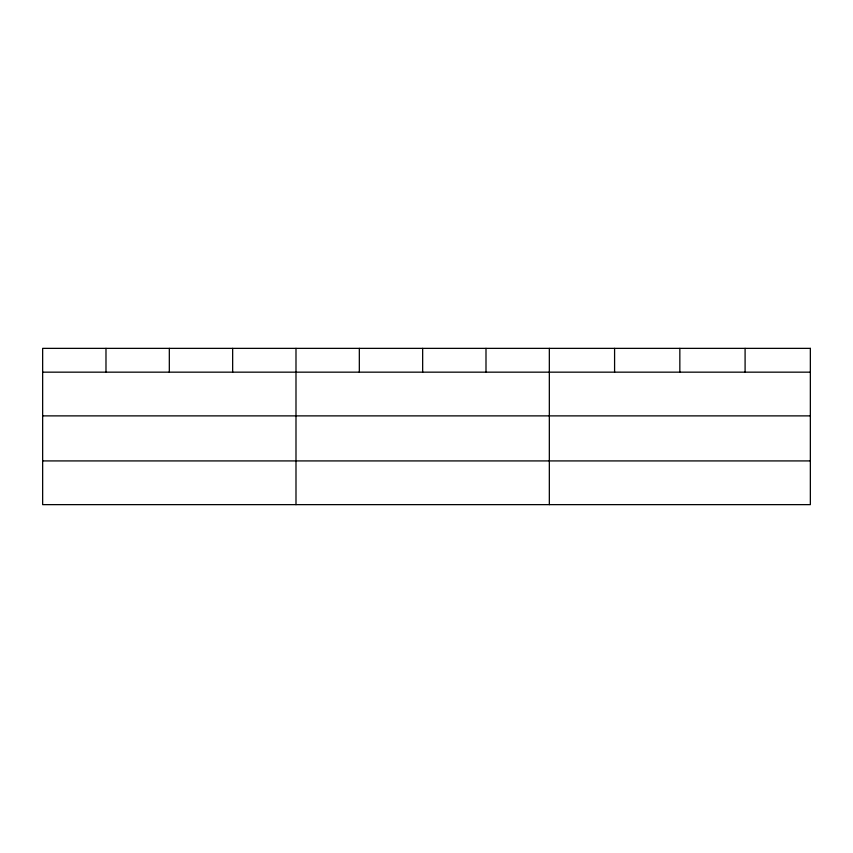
<?xml version="1.0" encoding="UTF-8"?>
<svg xmlns="http://www.w3.org/2000/svg" width="853" height="853" viewBox="0 0 853 853"><rect width="100%" height="100%" fill="white"/><g stroke="black" fill="none" stroke-linecap="round" stroke-linejoin="round"><path stroke-width="1.28" d="M42.65 372.164L810.35 372.164M42.65 415.88L810.35 415.88M42.65 460.919L810.35 460.919M745.095 348.365L745.095 372.164M679.841 348.365L679.841 372.164M614.586 348.365L614.586 372.164M549.332 348.365L549.332 504.635M485.997 348.365L485.997 372.164M422.661 348.365L422.661 372.164M359.326 348.365L359.326 372.164M295.991 348.365L295.991 504.635M232.656 348.365L232.656 372.164M169.321 348.365L169.321 372.164M105.985 348.365L105.985 372.164M810.35 348.365L42.65 348.365L42.65 504.635L810.35 504.635L810.35 348.365"/></g></svg>
